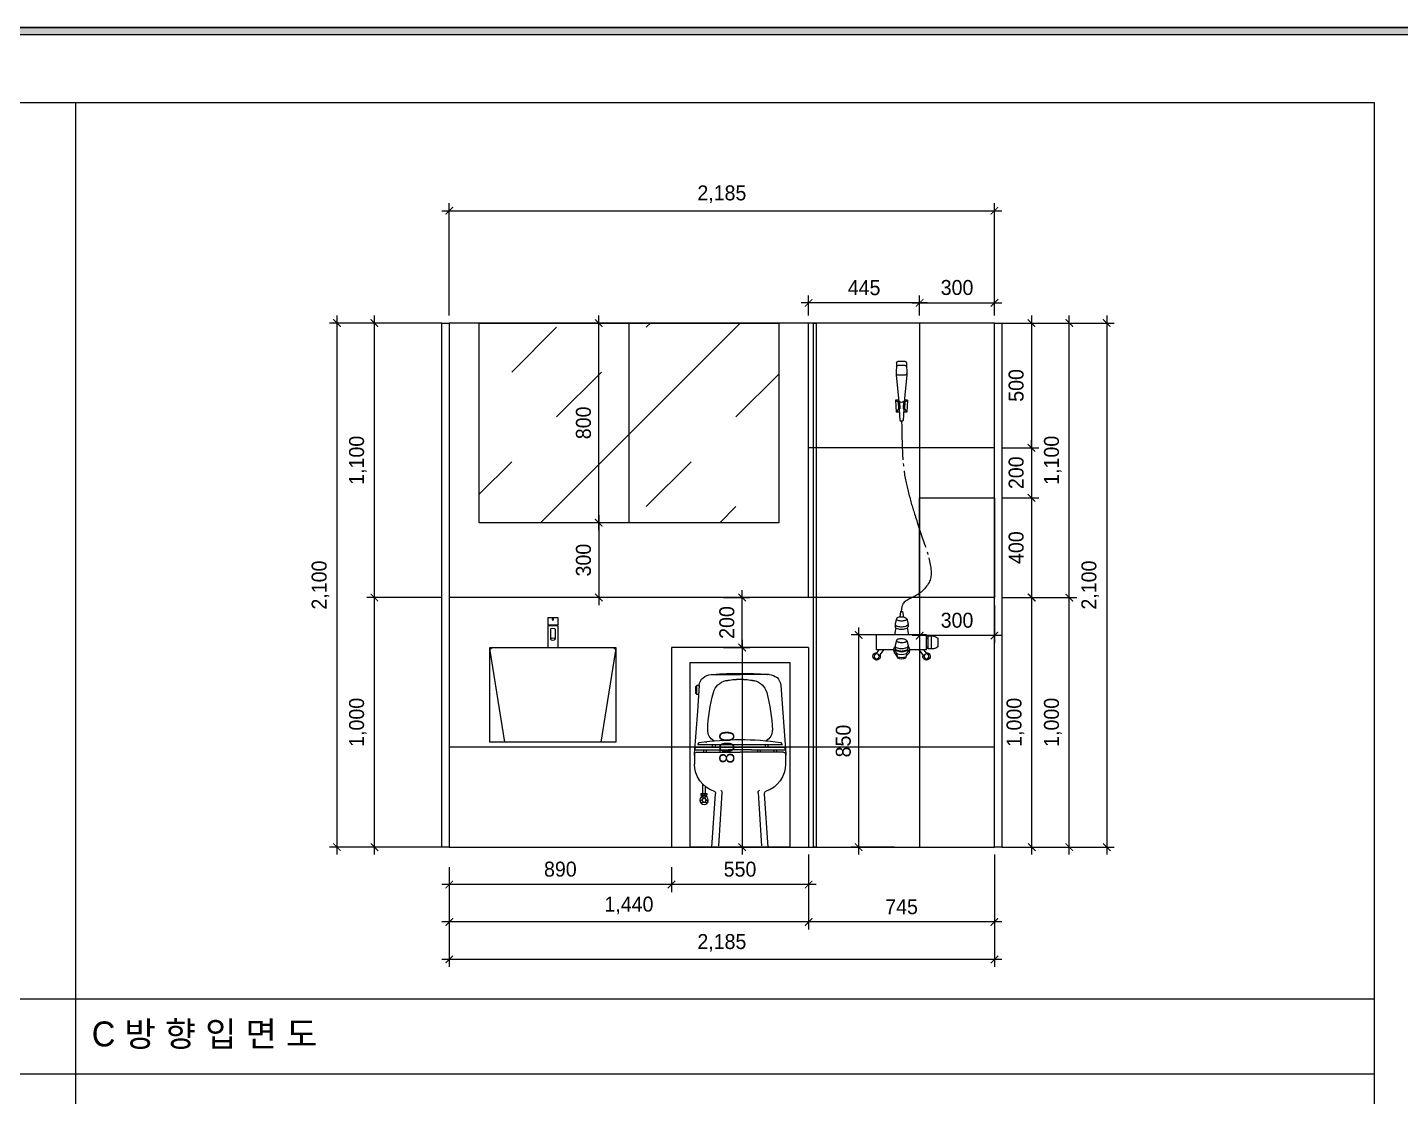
# Model space of a CAD drawing. Header units: millimetres. Extents: x 261942 to 379971, y 117646 to 213875.
# Drawn here: x 346731 to 352233, y 177683 to 181966 of the extents above; entities that cross this region are included whole.
import ezdxf
from ezdxf.enums import TextEntityAlignment as Align

# ---------------------------------------------------------------- set-up
doc = ezdxf.new("R2010")
doc.units = ezdxf.units.MM
doc.header["$LTSCALE"] = 100
doc.header["$PDMODE"] = 3
doc.layers.get('DEFPOINTS').update_dxf_attribs({"color": 248})
for name, color, linetype in [('0-ELC TEXT', 7, 'Continuous'), ('00몰딩', 81, 'Continuous'), ('02-WAL', 2, 'Continuous'), ('03-TEXT', 3, 'Continuous'), ('03-WAL NEW', 3, 'Continuous'), ('04-WIN', 4, 'Continuous'), ('04_FUR', 6, 'Continuous'), ('08-HAT', 8, 'Continuous'), ('F-SYM', 7, 'Continuous'), ('FIN', 2, 'Continuous'), ('FORM(YOURNAME)-11', 1, 'Continuous'), ('FU', 4, 'Continuous'), ('I-ACCESSOR', 6, 'Continuous'), ('IN', 6, 'Continuous'), ('LAXA', 4, 'Continuous')]:
    doc.layers.add(name, color=color, linetype=linetype)
doc.styles.add('HY 울릉도 L', font='')
doc.styles.add('YOURNAME', font='HY울릉도M.TTF')
doc.styles.add('코레일둥고', font='Korail_Round_Gothic_Medium.ttf')
doc.styles.get('HY 울릉도 L').set_extended_font_data('HY울릉도L')
doc.dimstyles.new('30', dxfattribs={"dimscale": 30, "dimtxt": 2, "dimasz": 1, "dimexe": 1, "dimexo": 1, "dimgap": 1, "dimtad": 1, "dimdec": 0, "dimrnd": 0.05, "dimdsep": 46, "dimlunit": 6, "dimtxsty": 'HY 울릉도 L', "dimblk": 'ARCHTICK', "dimcen": 2.5, "dimdle": 1, "dimclrd": 133, "dimclre": 133, "dimclrt": 30, "dimadec": 0, "dimazin": 0, "dimtfac": 1, "dimtdec": 0, "dimtix": 1, "dimtmove": 2, "dimatfit": 3, "dimldrblk": 'ARCHTICK', "dimfxl": 0, "dimlwd": -1, "dimlwe": -1, "dimarcsym": 0})

# ---------------------------------------------------------------- blocks, each defined once
blk = doc.blocks.new('FORM-PLAN')
at = {"layer": 'FORM(YOURNAME)-11'}
h = blk.add_hatch(color=256, dxfattribs=at)
h.dxf.hatch_style = 1
h.paths.add_polyline_path([(-71444, 55115), (10556, 55115), (10556, 54915), (-71444, 54915)])
h.paths.add_polyline_path([(-71444, -2085), (10556, -2085), (10556, -2285), (-71444, -2285)])
at = {"layer": 'DEFPOINTS', "color": 158}
for points in [[(-71444, -2285), (10556, -2285), (10556, 55115), (-71444, 55115)], [(-69444, 53115), (-64, 53115), (-64, 1215), (-69444, 1215)]]:
    blk.add_lwpolyline(points, close=True, dxfattribs=at)
at = {"layer": 'FORM(YOURNAME)-11'}
blk.add_lwpolyline([(-71444, 55115), (10556, 55115), (10556, 54915), (-71444, 54915)], close=True, dxfattribs=at)
at = {"layer": 'FORM(YOURNAME)-11', "color": 3, "style": 'YOURNAME'}
for tag, height, p in [('1', 450, (9905, 18188)), ('2', 450, (9905, 17544)), ('3', 450, (9905, 16257)), ('4', 450, (9905, 14326)), ('5', 515, (9905, 12009)), ('6', 515, (9905, 9757)), ('7', 515, (9905, 7504)), ('8', 515, (9905, 5252)), ('9', 515, (9905, 2999)), ('10', 515, (5655, 811)), ('11', 515, (9905, 747)), ('12', 515, (5655, -1441)), ('13', 515, (9905, -1441))]:
    blk.add_attdef(tag, text='', height=height, dxfattribs=at).set_placement(p, align=Align.MIDDLE_RIGHT)
blk = doc.blocks.new('*U589')
at = {"layer": 'F-SYM', "xscale": 0.15, "yscale": 0.15, "zscale": 0.15}
blk.add_blockref('FORM-PLAN', (352137.4, 173699.1), dxfattribs=at)
blk = doc.blocks.new('A$C26E4541E')
at = {"layer": 'LAXA', "color": 0}
for p, q in [((125.3, 1191.1), (123.3, 1142.1)), ((130.3, 1196.1), (159.7, 1196.1)), ((130.3, 1179.3), (159.7, 1179.3)), ((164.7, 1191.1), (166.7, 1142.1)), ((123.3, 1142.1), (134.7, 1033.6)), ((130.3, 1141.3), (159.7, 1141.3)), ((166.7, 1142.1), (155.3, 1033.6)), ((120.8, 1040.9), (133.9, 1040.9)), ((132, 1033.6), (120.8, 1040.9)), ((120.8, 1040.9), (123.2, 992.3)), ((133.3, 1006.3), (123.2, 992.3)), ((123.2, 992.3), (136.7, 992.3)), ((132, 1033.6), (136.7, 1033.6)), ((132, 1033.6), (133.3, 1006.3)), ((133.3, 1006.3), (138, 1006.3)), ((136, 1006.3), (138.5, 959.9)), ((136.7, 1033.6), (138, 1006.3)), ((154, 1006.3), (151.5, 959.9)), ((153.3, 1033.6), (152, 1006.3)), ((152, 1006.3), (156.7, 1006.3)), ((153.3, 1033.6), (158, 1033.6)), ((153.3, 992.3), (166.8, 992.3)), ((156.1, 1040.9), (169.2, 1040.9)), ((158, 1033.6), (156.7, 1006.3)), ((156.7, 1006.3), (166.8, 992.3)), ((169.2, 1040.9), (158, 1033.6)), ((169.2, 1040.9), (166.8, 992.3)), ((145, 863), (145, 862.8)), ((140.7, 194.4), (137.7, 171.2)), ((149.3, 194.4), (140.7, 194.4)), ((149.3, 194.4), (152.3, 171.4)), ((122, 129), (117, 100)), ((119, 144.5), (118.8, 133.5)), ((124.4, 164.8), (119, 144.5)), ((165.6, 164.8), (171, 144.5)), ((168, 129), (173, 100)), ((171, 144.5), (171.2, 133.5)), ((0, 87.3), (0, 52.5)), ((15.8, 95.3), (37, 95.3)), ((26.2, 95.3), (26.2, 44.5)), ((40, 92.3), (40, 47.5)), ((45, 87.8), (40, 87.8)), ((45, 100), (245, 100)), ((45, 40.6), (45, 100)), ((119, 57.4), (118.8, 46.5)), ((124.4, 77.8), (119, 57.4)), ((165.6, 77.8), (171, 57.4)), ((171, 57.4), (171.2, 46.5)), ((245, 40.6), (245, 100)), ((15.8, 44.5), (37, 44.5)), ((45, 52.1), (40, 52.1)), ((42.9, 24.1), (55.3, 40.6)), ((45, 40.6), (113.3, 40.6)), ((54.9, 15.1), (74.1, 40.6)), ((113.3, 40.6), (114.9, 28.5)), ((121.3, 42.4), (121.3, 39.8)), ((125.7, 23.8), (127.8, 11.7)), ((127.8, 11.7), (129.8, 6.6)), ((162.2, 11.7), (160.2, 6.6)), ((164.3, 23.8), (162.2, 11.7)), ((168.7, 42.4), (168.7, 39.8)), ((176.7, 40.6), (175.1, 28.5)), ((176.7, 40.6), (245, 40.6)), ((235.1, 15.1), (215.9, 40.6)), ((247.1, 24.1), (234.7, 40.6))]:
    blk.add_line(p, q, dxfattribs=at)
for points in [[(151.5, 960.1, -0.205687), (151.2, 959.2, -0.096484), (149.6, 958.2, -0.053344), (147.7, 957.7, -0.040384), (145, 957.5, -0.040384), (142.3, 957.7, -0.053344), (140.4, 958.2, -0.096484), (138.8, 959.2, -0.205687), (138.5, 960.1, -0.205687)], [(171.2, 133.5, -0.222287), (169.6, 130.2, -0.090947), (162, 125.9, -0.047723), (152.8, 123.7, -0.058314), (145, 122.8, -0.058314), (137.2, 123.7, -0.047723), (128, 125.9, -0.090947), (120.4, 130.2, -0.222287), (118.8, 133.5, -0.006634), (118.9, 133.6, -0.108335)], [(171, 142.4, -0.162027), (169.6, 140, -0.090947), (162, 135.8, -0.047723), (152.8, 133.5, -0.058314), (145, 132.6, -0.058314), (137.2, 133.5, -0.047723), (128, 135.8, -0.090947), (120.4, 140, -0.162027), (119, 142.4, -0.077275)], [(171.1, 133.6, -0.006634), (171.2, 133.5, -0.222287)], [(171, 55.3, -0.162027), (169.6, 53, -0.090947), (162, 48.7, -0.047723), (152.8, 46.4, -0.058314), (145, 45.5, -0.058314), (137.2, 46.4, -0.047723), (128, 48.7, -0.090947), (120.4, 53, -0.162027), (119, 55.3, -0.077275)], [(171.2, 46.5, -0.222287), (169.6, 43.1, -0.090947), (162, 38.9, -0.047723), (152.8, 36.6, -0.058314), (145, 35.7, -0.058314), (137.2, 36.6, -0.047723), (128, 38.9, -0.090947), (120.4, 43.1, -0.222287), (118.8, 46.5, -0.006634), (118.9, 46.6, -0.108335)], [(168.7, 39.8, -0.079141), (162, 36.2, -0.047723), (152.8, 34, -0.058314), (145, 33.1, -0.058314), (137.2, 34, -0.047723), (128, 36.2, -0.079141), (121.3, 39.8, -0.222287)], [(171.1, 46.6, -0.006634), (171.2, 46.5, -0.222287)]]:
    blk.add_lwpolyline(points, format="xyb", dxfattribs=at)
for points in [[(145, 957.5), (144.4, 934.7), (144, 915.7), (143.6, 899.9), (143.4, 886.7), (143.1, 875.5), (142.9, 865.6), (142.6, 856.4), (142.2, 847.4), (141.8, 837.9), (141.2, 828.1), (140.6, 818.1), (139.9, 808), (139.5, 802.3)], [(138.2, 786.5), (137.5, 778.8), (137.2, 775.8)], [(135.2, 757.5), (134.7, 754.1), (133.7, 746.9), (132.7, 740.2), (131.6, 733.9), (130.5, 727.8), (129.3, 721.9), (128.1, 716.1), (126.8, 710.3), (125.5, 704.6), (124.2, 698.9), (122.7, 693.1), (121.3, 687.4), (119.9, 681.5), (118.4, 675.7), (116.9, 669.8), (115.4, 663.8), (113.9, 657.7), (112.4, 651.7), (110.9, 645.6), (109.4, 639.7), (107.8, 633.8), (106.3, 628.1), (104.7, 622.5), (103.1, 617.2), (101.5, 611.9), (99.8, 606.8), (98.1, 601.5), (96.4, 596.2), (94.6, 590.7), (92.7, 585), (90.7, 578.9), (88.7, 572.4), (86.6, 565.5), (84.4, 558.3), (82.2, 550.8), (79.8, 543.2), (77.3, 535.3), (74.8, 527.3), (72.1, 519.3), (69.3, 511.2), (66.5, 503.1), (63.6, 495.1), (60.7, 487.1), (57.9, 479.3), (55.1, 471.6), (52.4, 464), (49.8, 456.7), (48.3, 452.2)], [(35.6, 409.6), (34, 403), (32.6, 396.4), (31.3, 389.7), (30.1, 383), (29.1, 376.4), (28.2, 369.9), (27.5, 363.6), (27, 357.4), (26.6, 351.5), (26.5, 345.9), (26.7, 340.5), (27.1, 335.3), (27.9, 330.2), (29, 325.2), (30.5, 320.3), (32.4, 315.4), (34.8, 310.4), (37.7, 305.3), (41, 300.2), (44.7, 295.1), (48.7, 290.1), (52.9, 285.2), (57.3, 280.6), (61.9, 276.2), (66.5, 272.1), (71.1, 268.4), (75.7, 265.1), (80.3, 262.1), (84.9, 259.3), (89.4, 256.7), (93.9, 254.3), (98.4, 252), (102.8, 249.8), (107.2, 247.6), (111.5, 245.4), (115.6, 243.2), (119.7, 241), (123.6, 238.6), (127.2, 236.2), (130.7, 233.6), (133.9, 230.9), (136.8, 228), (139.4, 224.4), (141.7, 219.7), (143.7, 213.5), (145.4, 205.2), (146.8, 194.5), (146.8, 194.4)], [(42.2, 433.6), (40.9, 429.2), (39.1, 422.9)]]:
    blk.add_lwpolyline(points, dxfattribs=at)
for points in [[(165.6, 164.8, -0.217525), (164.6, 162.5, -0.092618), (159.7, 159.4, -0.049296), (153.6, 157.7, -0.036917), (145.1, 156.9, -0.036917), (136.6, 157.4, -0.049296), (130.4, 158.8, -0.092618), (125.4, 161.6, -0.217525), (124.3, 163.9, -0.217525), (125.3, 166.2, -0.092618), (130.2, 169.3, -0.049296), (136.3, 171, -0.036917), (144.8, 171.8, -0.036917), (153.2, 171.3, -0.049296), (159.4, 169.9, -0.092618), (164.5, 167.1, -0.217525)], [(165.6, 77.8, -0.217525), (164.6, 75.4, -0.092618), (159.7, 72.4, -0.049296), (153.6, 70.7, -0.036917), (145.1, 69.9, -0.036917), (136.6, 70.3, -0.049296), (130.4, 71.7, -0.092618), (125.4, 74.5, -0.217525), (124.3, 76.8, -0.217525), (125.3, 79.2, -0.092618), (130.2, 82.2, -0.049296), (136.3, 83.9, -0.036917), (144.8, 84.7, -0.036917), (153.2, 84.3, -0.049296), (159.4, 82.9, -0.092618), (164.5, 80.1, -0.217525)]]:
    blk.add_lwpolyline(points, format="xyb", close=True, dxfattribs=at)
for centre in [(45, 14.4), (245, 14.4)]:
    blk.add_circle(centre, 9.94, dxfattribs=at)
for centre, radius, start, end in [((130.3, 1191.1), 5, 90, 180), ((130.3, 1174.3), 5, 90, 180), ((159.7, 1191.1), 5, 0, 90), ((159.7, 1174.3), 5, 0, 90), ((130.3, 1146.3), 5, 180, 270), ((159.7, 1146.3), 5, 270, 0), ((145, 1046.4), 14.4, 222.2395, 317.7346), ((21, 65.4), 30.3, 99.8146, 133.8077), ((37, 92.3), 3, 0, 90), ((21, 74.4), 30.3, 226.1923, 260.1854), ((45, 14.4), 14.9, 83.1327, 22.8845), ((37, 47.5), 3, 270, 0), ((131.9, 39.8), 18.6, 132.8033, 177.6052), ((82.4, 4.9), 47.3, 23.6579, 49.0516), ((84.7, -7.9), 47.3, 24.4731, 50.2703), ((145, 79.9), 59.3, 250.9551, 289.0449), ((145, 55.9), 47.5, 248.6954, 291.3046), ((145, 40.8), 37.4, 245.9766, 294.0234), ((205.3, -7.9), 47.3, 129.7297, 155.5269), ((207.6, 4.9), 47.3, 130.9484, 156.3421), ((158.1, 39.8), 18.6, 2.3948, 47.1967), ((245, 14.4), 14.9, 157.1155, 96.8673)]:
    blk.add_arc(centre, radius, start, end, dxfattribs=at)
blk = doc.blocks.new('_ArchTick')
at = {"color": 0, "linetype": 'ByBlock', "const_width": 0.15}
blk.add_lwpolyline([(-0.5, -0.5), (0.5, 0.5)], dxfattribs=at)
blk = doc.blocks.new('*D188')
at = {"layer": '02-WAL', "color": 133}
for p, q in [((350061.7, 179562.1), (350061.7, 178652.1)), ((350204.8, 179532.1), (350031.7, 179532.1)), ((350204.8, 178682.1), (350031.7, 178682.1))]:
    blk.add_line(p, q, dxfattribs=at)
at = {"layer": 'DEFPOINTS', "color": 0}
for p in [(350234.8, 179532.1), (350061.7, 178682.1), (350234.8, 178682.1)]:
    blk.add_point(p, dxfattribs=at)
at = {"layer": '02-WAL', "color": 133, "xscale": 30, "yscale": 30, "zscale": 30}
for p, rotation in [((350061.7, 179532.1), 90), ((350061.7, 178682.1), 270)]:
    blk.add_blockref('_ArchTick', p, dxfattribs=dict(at, rotation=rotation))
at = {"layer": '02-WAL', "color": 30, "insert": (350000.4, 179107.1), "char_height": 60, "attachment_point": 5, "rotation": 90, "style": 'HY 울릉도 L'}
blk.add_mtext('850', dxfattribs=at)
blk = doc.blocks.new('*D189')
at = {"layer": '02-WAL', "color": 133}
for p, q in [((349861.3, 178652.1), (349861.3, 178352.1)), ((350606, 178652.1), (350606, 178352.1)), ((350636, 178382.1), (349831.3, 178382.1))]:
    blk.add_line(p, q, dxfattribs=at)
at = {"layer": 'DEFPOINTS', "color": 0}
for p in [(349861.3, 178682.1), (350606, 178682.1), (349861.3, 178382.1)]:
    blk.add_point(p, dxfattribs=at)
at = {"layer": '02-WAL', "color": 133, "xscale": 30, "yscale": 30, "zscale": 30, "rotation": 180}
blk.add_blockref('_ArchTick', (349861.3, 178382.1), dxfattribs=at)
at = {"layer": '02-WAL', "color": 133, "xscale": 30, "yscale": 30, "zscale": 30}
blk.add_blockref('_ArchTick', (350606, 178382.1), dxfattribs=at)
at = {"layer": '02-WAL', "color": 30, "insert": (350233.7, 178442.8), "char_height": 60, "attachment_point": 5, "style": 'HY 울릉도 L'}
blk.add_mtext('745', dxfattribs=at)
blk = doc.blocks.new('*D190')
at = {"layer": '02-WAL', "color": 133}
for p, q in [((349861.3, 178652.1), (349861.3, 178352.1)), ((348421, 178602.1), (348421, 178352.1)), ((349891.3, 178382.1), (348391, 178382.1))]:
    blk.add_line(p, q, dxfattribs=at)
at = {"layer": 'DEFPOINTS', "color": 0}
for p in [(349861.3, 178682.1), (348421, 178632.1), (348421, 178382.1)]:
    blk.add_point(p, dxfattribs=at)
at = {"layer": '02-WAL', "color": 133, "xscale": 30, "yscale": 30, "zscale": 30, "rotation": 180}
blk.add_blockref('_ArchTick', (348421, 178382.1), dxfattribs=at)
at = {"layer": '02-WAL', "color": 133, "xscale": 30, "yscale": 30, "zscale": 30}
blk.add_blockref('_ArchTick', (349861.3, 178382.1), dxfattribs=at)
at = {"layer": '02-WAL', "color": 30, "insert": (349141.2, 178448.1), "char_height": 60, "attachment_point": 5, "style": 'HY 울릉도 L'}
blk.add_mtext('1,440', dxfattribs=at)
blk = doc.blocks.new('*D191')
at = {"layer": '02-WAL', "color": 133}
for p, q in [((350606, 178652.1), (350606, 178202.1)), ((348421, 178602.1), (348421, 178202.1)), ((350636, 178232.1), (348391, 178232.1))]:
    blk.add_line(p, q, dxfattribs=at)
at = {"layer": 'DEFPOINTS', "color": 0}
for p in [(350606, 178682.1), (348421, 178632.1), (348421, 178232.1)]:
    blk.add_point(p, dxfattribs=at)
at = {"layer": '02-WAL', "color": 133, "xscale": 30, "yscale": 30, "zscale": 30, "rotation": 180}
blk.add_blockref('_ArchTick', (348421, 178232.1), dxfattribs=at)
at = {"layer": '02-WAL', "color": 133, "xscale": 30, "yscale": 30, "zscale": 30}
blk.add_blockref('_ArchTick', (350606, 178232.1), dxfattribs=at)
at = {"layer": '02-WAL', "color": 30, "insert": (349513.5, 178298.1), "char_height": 60, "attachment_point": 5, "style": 'HY 울릉도 L'}
blk.add_mtext('2,185', dxfattribs=at)
blk = doc.blocks.new('*D192')
at = {"layer": '02-WAL', "color": 133}
for p, q in [((350636, 179682.1), (350936, 179682.1)), ((350906, 178652.1), (350906, 179712.1)), ((350636, 178682.1), (350936, 178682.1))]:
    blk.add_line(p, q, dxfattribs=at)
at = {"layer": 'DEFPOINTS', "color": 0}
for p in [(350606, 179682.1), (350906, 179682.1), (350606, 178682.1)]:
    blk.add_point(p, dxfattribs=at)
at = {"layer": '02-WAL', "color": 133, "xscale": 30, "yscale": 30, "zscale": 30}
for p, rotation in [((350906, 179682.1), 90), ((350906, 178682.1), 270)]:
    blk.add_blockref('_ArchTick', p, dxfattribs=dict(at, rotation=rotation))
at = {"layer": '02-WAL', "color": 30, "insert": (350840, 179182.1), "char_height": 60, "attachment_point": 5, "rotation": 90, "style": 'HY 울릉도 L'}
blk.add_mtext('1,000', dxfattribs=at)
blk = doc.blocks.new('*D193')
at = {"layer": '02-WAL', "color": 133}
for p, q in [((350636, 180782.1), (350936, 180782.1)), ((350906, 179652.1), (350906, 180812.1)), ((350636, 179682.1), (350936, 179682.1))]:
    blk.add_line(p, q, dxfattribs=at)
at = {"layer": 'DEFPOINTS', "color": 0}
for p in [(350606, 180782.1), (350906, 180782.1), (350606, 179682.1)]:
    blk.add_point(p, dxfattribs=at)
at = {"layer": '02-WAL', "color": 133, "xscale": 30, "yscale": 30, "zscale": 30}
for p, rotation in [((350906, 180782.1), 90), ((350906, 179682.1), 270)]:
    blk.add_blockref('_ArchTick', p, dxfattribs=dict(at, rotation=rotation))
at = {"layer": '02-WAL', "color": 30, "insert": (350840, 180232.1), "char_height": 60, "attachment_point": 5, "rotation": 90, "style": 'HY 울릉도 L'}
blk.add_mtext('1,100', dxfattribs=at)
blk = doc.blocks.new('*D194')
at = {"layer": '02-WAL', "color": 133}
for p, q in [((350636, 180782.1), (351086, 180782.1)), ((351056, 180812.1), (351056, 178652.1)), ((350636, 178682.1), (351086, 178682.1))]:
    blk.add_line(p, q, dxfattribs=at)
at = {"layer": 'DEFPOINTS', "color": 0}
for p in [(350606, 180782.1), (350606, 178682.1), (351056, 178682.1)]:
    blk.add_point(p, dxfattribs=at)
at = {"layer": '02-WAL', "color": 133, "xscale": 30, "yscale": 30, "zscale": 30}
for p, rotation in [((351056, 180782.1), 90), ((351056, 178682.1), 270)]:
    blk.add_blockref('_ArchTick', p, dxfattribs=dict(at, rotation=rotation))
at = {"layer": '02-WAL', "color": 30, "insert": (350990, 179732.1), "char_height": 60, "attachment_point": 5, "rotation": 90, "style": 'HY 울릉도 L'}
blk.add_mtext('2,100', dxfattribs=at)
blk = doc.blocks.new('*D195')
at = {"layer": '02-WAL', "color": 133}
for p, q in [((350636, 179682.1), (350786, 179682.1)), ((350756, 178652.1), (350756, 179712.1)), ((350636, 178682.1), (350786, 178682.1))]:
    blk.add_line(p, q, dxfattribs=at)
at = {"layer": 'DEFPOINTS', "color": 0}
for p in [(350606, 179682.1), (350756, 179682.1), (350606, 178682.1)]:
    blk.add_point(p, dxfattribs=at)
at = {"layer": '02-WAL', "color": 133, "xscale": 30, "yscale": 30, "zscale": 30}
for p, rotation in [((350756, 179682.1), 90), ((350756, 178682.1), 270)]:
    blk.add_blockref('_ArchTick', p, dxfattribs=dict(at, rotation=rotation))
at = {"layer": '02-WAL', "color": 30, "insert": (350690, 179182.1), "char_height": 60, "attachment_point": 5, "rotation": 90, "style": 'HY 울릉도 L'}
blk.add_mtext('1,000', dxfattribs=at)
blk = doc.blocks.new('*D196')
at = {"layer": '02-WAL', "color": 133}
for p, q in [((348391, 179682.1), (348091, 179682.1)), ((348121, 178652.1), (348121, 179712.1)), ((348391, 178682.1), (348091, 178682.1))]:
    blk.add_line(p, q, dxfattribs=at)
at = {"layer": 'DEFPOINTS', "color": 0}
for p in [(348121, 179682.1), (348421, 179682.1), (348421, 178682.1)]:
    blk.add_point(p, dxfattribs=at)
at = {"layer": '02-WAL', "color": 133, "xscale": 30, "yscale": 30, "zscale": 30}
for p, rotation in [((348121, 179682.1), 90), ((348121, 178682.1), 270)]:
    blk.add_blockref('_ArchTick', p, dxfattribs=dict(at, rotation=rotation))
at = {"layer": '02-WAL', "color": 30, "insert": (348055, 179182.1), "char_height": 60, "attachment_point": 5, "rotation": 90, "style": 'HY 울릉도 L'}
blk.add_mtext('1,000', dxfattribs=at)
blk = doc.blocks.new('*D197')
at = {"layer": '02-WAL', "color": 133}
for p, q in [((348391, 180782.1), (348091, 180782.1)), ((348121, 179652.1), (348121, 180812.1)), ((348391, 179682.1), (348091, 179682.1))]:
    blk.add_line(p, q, dxfattribs=at)
at = {"layer": 'DEFPOINTS', "color": 0}
for p in [(348121, 180782.1), (348421, 180782.1), (348421, 179682.1)]:
    blk.add_point(p, dxfattribs=at)
at = {"layer": '02-WAL', "color": 133, "xscale": 30, "yscale": 30, "zscale": 30}
for p, rotation in [((348121, 180782.1), 90), ((348121, 179682.1), 270)]:
    blk.add_blockref('_ArchTick', p, dxfattribs=dict(at, rotation=rotation))
at = {"layer": '02-WAL', "color": 30, "insert": (348055, 180232.1), "char_height": 60, "attachment_point": 5, "rotation": 90, "style": 'HY 울릉도 L'}
blk.add_mtext('1,100', dxfattribs=at)
blk = doc.blocks.new('*D198')
at = {"layer": '02-WAL', "color": 133}
for p, q in [((348391, 180782.1), (347941, 180782.1)), ((347971, 180812.1), (347971, 178652.1)), ((348391, 178682.1), (347941, 178682.1))]:
    blk.add_line(p, q, dxfattribs=at)
at = {"layer": 'DEFPOINTS', "color": 0}
for p in [(348421, 180782.1), (347971, 178682.1), (348421, 178682.1)]:
    blk.add_point(p, dxfattribs=at)
at = {"layer": '02-WAL', "color": 133, "xscale": 30, "yscale": 30, "zscale": 30}
for p, rotation in [((347971, 180782.1), 90), ((347971, 178682.1), 270)]:
    blk.add_blockref('_ArchTick', p, dxfattribs=dict(at, rotation=rotation))
at = {"layer": '02-WAL', "color": 30, "insert": (347905, 179732.1), "char_height": 60, "attachment_point": 5, "rotation": 90, "style": 'HY 울릉도 L'}
blk.add_mtext('2,100', dxfattribs=at)
blk = doc.blocks.new('*D199')
at = {"layer": '02-WAL', "color": 133}
for p, q in [((348391, 181232.1), (350636, 181232.1)), ((348421, 180812.1), (348421, 181262.1)), ((350606, 180812.1), (350606, 181262.1))]:
    blk.add_line(p, q, dxfattribs=at)
at = {"layer": 'DEFPOINTS', "color": 0}
for p in [(350606, 181232.1), (348421, 180782.1), (350606, 180782.1)]:
    blk.add_point(p, dxfattribs=at)
at = {"layer": '02-WAL', "color": 133, "xscale": 30, "yscale": 30, "zscale": 30, "rotation": 180}
blk.add_blockref('_ArchTick', (348421, 181232.1), dxfattribs=at)
at = {"layer": '02-WAL', "color": 133, "xscale": 30, "yscale": 30, "zscale": 30}
blk.add_blockref('_ArchTick', (350606, 181232.1), dxfattribs=at)
at = {"layer": '02-WAL', "color": 30, "insert": (349513.5, 181298.1), "char_height": 60, "attachment_point": 5, "style": 'HY 울릉도 L'}
blk.add_mtext('2,185', dxfattribs=at)
blk = doc.blocks.new('A$C6E2F617B')
at = {"layer": '00몰딩', "color": 9}
blk.add_line((320.3, 418.4), (319.8, 418.9), dxfattribs=at)
at = {"layer": 'FIN', "color": 6}
for p, q in [((67.2, 691.5), (183.5, 691.5)), ((299.7, 691.5), (183.5, 691.5)), ((20.3, 647.9), (0, 374.4)), ((351.4, 648.1), (346.6, 648.1)), ((346.6, 648), (354.2, 545.1)), ((351.1, 611), (349.5, 609)), ((351.1, 611), (356.2, 611)), ((351.4, 648.1), (356.4, 648.1)), ((357.7, 612.5), (356.2, 611)), ((356.4, 648.1), (358, 646.5)), ((358, 646.5), (357.7, 612.5)), ((357.7, 615), (360.6, 615)), ((357.9, 643.9), (360.8, 643.9)), ((360.6, 615), (362.2, 616.5)), ((360.8, 643.9), (362.4, 642.3)), ((362.4, 642.3), (362.2, 616.5)), ((354.2, 545.1), (366.9, 374.4)), ((137, 390), (2, 390)), ((137, 400.2), (6.8, 400.2)), ((353, 411.2), (13.9, 411.2)), ((36.9, 390), (36.9, 380.2)), ((48.1, 390), (48.1, 380.2)), ((72, 411.2), (72, 400.2)), ((83.2, 411.2), (83.2, 400.2)), ((102.4, 390), (102.4, 380.2)), ((113.6, 390), (113.6, 380.2)), ((229.1, 400.2), (137, 400.2)), ((137, 390), (229.1, 390)), ((360.1, 400.2), (229.1, 400.2)), ((364.9, 390), (229.1, 390)), ((253.3, 390), (253.3, 380.2)), ((264.5, 390), (264.5, 380.2)), ((283.7, 411.2), (283.7, 400.2)), ((294.9, 411.2), (294.9, 400.2)), ((318.8, 390), (318.8, 380.2)), ((330, 390), (330, 380.2)), ((0, 374.4), (1.1, 357.2)), ((1.1, 372.5), (1.1, 333)), ((8.7, 380.2), (183.5, 380.2)), ((8.7, 380.2), (183.5, 380.2)), ((358.2, 380.2), (183.5, 380.2)), ((358.2, 380.2), (183.5, 380.2)), ((366.9, 374.4), (365.9, 357.2)), ((365.9, 372.5), (365.9, 333)), ((323, 243.4), (323, 215)), ((333.3, 252.8), (333.3, 215)), ((71.1, 0), (85.6, 214.1)), ((111.1, 217.3), (97.5, 5.8)), ((255.8, 217.3), (269.4, 5.8)), ((295.8, 0), (281.3, 214.1)), ((316.6, 215), (316.6, 207.8)), ((340, 215), (316.6, 215)), ((340, 207.8), (316.6, 207.8)), ((323, 207.8), (323, 204.5)), ((324, 207.8), (324, 215)), ((332.3, 207.8), (332.3, 215)), ((333.3, 207.8), (333.3, 204.1)), ((340, 215), (340, 207.8)), ((295.8, 0), (71.1, 0))]:
    blk.add_line(p, q, dxfattribs=at)
for radius in [16.9, 7.5]:
    blk.add_circle((327.5, 188.2), radius, dxfattribs=at)
for centre, radius, start, end in [((67.2, 644.6), 47, 90, 175.8771), ((74.9, 688.2), 3.76, 94.4856, 119.9222), ((185, -715), 1411.2, 90.0609, 94.4856), ((140.2, 602.4), 65.9, 101.5389, 164.8158), ((183.5, 390.4), 282.2, 90.0054, 101.5389), ((183.5, 390.5), 282.2, 90, 101.5413), ((182, -715), 1411.2, 89.9408, 90.0592), ((185, -715), 1411.2, 89.9408, 90.0592), ((182, -715), 1411.2, 85.5144, 89.9391), ((183.4, 390.4), 282.2, 78.4611, 89.9946), ((183.5, 390.4), 282.3, 78.4627, 90), ((226.7, 602.4), 65.9, 15.1842, 78.4611), ((292, 688.2), 3.76, 60.0778, 85.5144), ((299.7, 643.8), 47.4, 5.0549, 90), ((712.2, 447.2), 658.6, 164.8158, 178.0859), ((-345.3, 447.2), 658.6, 1.9141, 15.1842), ((101, 467.6), 47, 178.0859, 242.0862), ((265.9, 467.6), 47, 298.9728, 1.9141), ((89.6, 354.8), 94.4, 151.2667, 158.0974), ((89.6, 354.8), 94.4, 137.1317, 143.3151), ((182.5, -686.6), 1117.5, 81.542, 98.3393), ((277.3, 354.8), 94.4, 36.6849, 42.5888), ((277.3, 354.8), 94.4, 21.9025, 28.7333), ((8.7, 372.6), 7.65, 90, 180.4279), ((116.3, 333), 115.2, 179.9996, 251.2064), ((250.7, 333), 115.2, 288.7936, 0.0004), ((358.2, 372.6), 7.62, 359.1442, 90), ((76.1, 214.9), 9.6, 355.6201, 71.2064), ((101.7, 219), 9.6, 349.7755, 62.8711), ((265.2, 219), 9.6, 117.1289, 190.2245), ((290.9, 214.9), 9.6, 108.7936, 184.38), ((316.7, 182), 4.55, 117.4414, 302.5649), ((307.6, 199.7), 15.4, 297.4414, 2.5649), ((327.5, 165.2), 15.4, 57.4414, 122.5649), ((327.5, 200.6), 4.55, 357.4414, 182.5649), ((347.3, 199.7), 15.4, 177.4414, 242.5649), ((338.2, 182), 4.55, 237.4414, 62.5649)]:
    blk.add_arc(centre, radius, start, end, dxfattribs=at)
blk = doc.blocks.new('A$C5EAB4B8C')
at = {"layer": 'I-ACCESSOR'}
for p, q in [((323.9, 987), (283.9, 987)), ((283.9, 987), (283.9, 957.5)), ((323.9, 957.5), (283.9, 957.5)), ((323.9, 954.5), (283.9, 954.5)), ((283.9, 954.5), (283.9, 867)), ((285.9, 957.5), (285.9, 954.5)), ((294.9, 940.1), (294.9, 900.5)), ((312.9, 940.1), (312.9, 900.5)), ((321.9, 957.5), (321.9, 954.5)), ((323.9, 987), (323.9, 957.5)), ((323.9, 954.5), (323.9, 867))]:
    blk.add_line(p, q, dxfattribs=at)
blk.add_lwpolyline([(111.4, 487), (496.4, 487), (554.6, 855.4, 0.460861), (544.7, 867), (63.1, 867, 0.460861), (53.2, 855.4)], format="xyb", close=True, dxfattribs=at)
blk.add_circle((303.9, 979.5), 3, dxfattribs=at)
blk.add_ellipse((303.9, 940.1), major_axis=(-9, 0), ratio=0.483615, start_param=3.141593, end_param=6.283185, dxfattribs=at)
blk.add_ellipse((303.9, 900.5), major_axis=(-9, 0), ratio=0.483615, dxfattribs=at)
blk = doc.blocks.new('*D200')
at = {"layer": '02-WAL', "color": 133}
for p, q in [((349020.3, 180012.1), (349020.3, 179652.1)), ((349006, 179982.1), (348990.3, 179982.1)), ((349111.2, 179682.1), (348990.3, 179682.1))]:
    blk.add_line(p, q, dxfattribs=at)
at = {"layer": 'DEFPOINTS', "color": 0}
for p in [(349036, 179982.1), (349020.3, 179682.1), (349141.2, 179682.1)]:
    blk.add_point(p, dxfattribs=at)
at = {"layer": '02-WAL', "color": 133, "xscale": 30, "yscale": 30, "zscale": 30}
for p, rotation in [((349020.3, 179982.1), 90), ((349020.3, 179682.1), 270)]:
    blk.add_blockref('_ArchTick', p, dxfattribs=dict(at, rotation=rotation))
at = {"layer": '02-WAL', "color": 30, "insert": (348959, 179832.1), "char_height": 60, "attachment_point": 5, "rotation": 90, "style": 'HY 울릉도 L'}
blk.add_mtext('300', dxfattribs=at)
blk = doc.blocks.new('*D201')
at = {"layer": '02-WAL', "color": 133}
for p, q in [((349111.2, 180782.1), (348990.3, 180782.1)), ((349020.3, 179952.1), (349020.3, 180812.1)), ((349111.2, 179982.1), (348990.3, 179982.1))]:
    blk.add_line(p, q, dxfattribs=at)
at = {"layer": 'DEFPOINTS', "color": 0}
for p in [(349020.3, 180782.1), (349141.2, 180782.1), (349141.2, 179982.1)]:
    blk.add_point(p, dxfattribs=at)
at = {"layer": '02-WAL', "color": 133, "xscale": 30, "yscale": 30, "zscale": 30}
for p, rotation in [((349020.3, 180782.1), 90), ((349020.3, 179982.1), 270)]:
    blk.add_blockref('_ArchTick', p, dxfattribs=dict(at, rotation=rotation))
at = {"layer": '02-WAL', "color": 30, "insert": (348959, 180382.1), "char_height": 60, "attachment_point": 5, "rotation": 90, "style": 'HY 울릉도 L'}
blk.add_mtext('800', dxfattribs=at)
blk = doc.blocks.new('*D202')
at = {"layer": '02-WAL', "color": 133}
for p, q in [((349520, 179682.1), (349625, 179682.1)), ((349595, 179682.1), (349595, 179712.1)), ((349595, 179482.1), (349595, 179682.1)), ((349520, 179482.1), (349625, 179482.1)), ((349595, 179482.1), (349595, 179452.1))]:
    blk.add_line(p, q, dxfattribs=at)
at = {"layer": 'DEFPOINTS', "color": 0}
for p in [(349490, 179682.1), (349595, 179682.1), (349490, 179482.1)]:
    blk.add_point(p, dxfattribs=at)
at = {"layer": '02-WAL', "color": 133, "xscale": 30, "yscale": 30, "zscale": 30}
for p, rotation in [((349595, 179682.1), 270), ((349595, 179482.1), 90)]:
    blk.add_blockref('_ArchTick', p, dxfattribs=dict(at, rotation=rotation))
at = {"layer": '02-WAL', "color": 30, "insert": (349533.7, 179582.1), "char_height": 60, "attachment_point": 5, "rotation": 90, "style": 'HY 울릉도 L'}
blk.add_mtext('200', dxfattribs=at)
blk = doc.blocks.new('*D203')
at = {"layer": '02-WAL', "color": 133}
for p, q in [((349595, 179512.1), (349595, 178652.1)), ((349520, 179482.1), (349625, 179482.1)), ((349520, 178682.1), (349625, 178682.1))]:
    blk.add_line(p, q, dxfattribs=at)
at = {"layer": 'DEFPOINTS', "color": 0}
for p in [(349490, 179482.1), (349490, 178682.1), (349595, 178682.1)]:
    blk.add_point(p, dxfattribs=at)
at = {"layer": '02-WAL', "color": 133, "xscale": 30, "yscale": 30, "zscale": 30}
for p, rotation in [((349595, 179482.1), 90), ((349595, 178682.1), 270)]:
    blk.add_blockref('_ArchTick', p, dxfattribs=dict(at, rotation=rotation))
at = {"layer": '02-WAL', "color": 30, "insert": (349533.7, 179082.1), "char_height": 60, "attachment_point": 5, "rotation": 90, "style": 'HY 울릉도 L'}
blk.add_mtext('800', dxfattribs=at)
blk = doc.blocks.new('*D204')
at = {"layer": '02-WAL', "color": 133}
for p, q in [((349861.3, 178652.1), (349861.3, 178502.1)), ((349311.3, 178602.1), (349311.3, 178502.1)), ((349891.3, 178532.1), (349281.3, 178532.1))]:
    blk.add_line(p, q, dxfattribs=at)
at = {"layer": 'DEFPOINTS', "color": 0}
for p in [(349861.3, 178682.1), (349311.3, 178632.1), (349311.3, 178532.1)]:
    blk.add_point(p, dxfattribs=at)
at = {"layer": '02-WAL', "color": 133, "xscale": 30, "yscale": 30, "zscale": 30, "rotation": 180}
blk.add_blockref('_ArchTick', (349311.3, 178532.1), dxfattribs=at)
at = {"layer": '02-WAL', "color": 133, "xscale": 30, "yscale": 30, "zscale": 30}
blk.add_blockref('_ArchTick', (349861.3, 178532.1), dxfattribs=at)
at = {"layer": '02-WAL', "color": 30, "insert": (349586.3, 178593.4), "char_height": 60, "attachment_point": 5, "style": 'HY 울릉도 L'}
blk.add_mtext('550', dxfattribs=at)
blk = doc.blocks.new('*D205')
at = {"layer": '02-WAL', "color": 133}
for p, q in [((348421, 178602.1), (348421, 178502.1)), ((349311.3, 178602.1), (349311.3, 178502.1)), ((349341.3, 178532.1), (348391, 178532.1))]:
    blk.add_line(p, q, dxfattribs=at)
at = {"layer": 'DEFPOINTS', "color": 0}
for p in [(348421, 178632.1), (349311.3, 178632.1), (348421, 178532.1)]:
    blk.add_point(p, dxfattribs=at)
at = {"layer": '02-WAL', "color": 133, "xscale": 30, "yscale": 30, "zscale": 30, "rotation": 180}
blk.add_blockref('_ArchTick', (348421, 178532.1), dxfattribs=at)
at = {"layer": '02-WAL', "color": 133, "xscale": 30, "yscale": 30, "zscale": 30}
blk.add_blockref('_ArchTick', (349311.3, 178532.1), dxfattribs=at)
at = {"layer": '02-WAL', "color": 30, "insert": (348866.2, 178593.5), "char_height": 60, "attachment_point": 5, "style": 'HY 울릉도 L'}
blk.add_mtext('890', dxfattribs=at)
blk = doc.blocks.new('*D276')
at = {"layer": '03-TEXT', "color": 133}
for p, q in [((350306, 180812.1), (350306, 180892.8)), ((350606, 180812.1), (350606, 180892.8)), ((350276, 180862.8), (350636, 180862.8))]:
    blk.add_line(p, q, dxfattribs=at)
at = {"layer": 'DEFPOINTS', "color": 0}
for p in [(350606, 180862.8), (350306, 180782.1), (350606, 180782.1)]:
    blk.add_point(p, dxfattribs=at)
at = {"layer": '03-TEXT', "color": 133, "xscale": 30, "yscale": 30, "zscale": 30, "rotation": 180}
blk.add_blockref('_ArchTick', (350306, 180862.8), dxfattribs=at)
at = {"layer": '03-TEXT', "color": 133, "xscale": 30, "yscale": 30, "zscale": 30}
blk.add_blockref('_ArchTick', (350606, 180862.8), dxfattribs=at)
at = {"layer": '03-TEXT', "color": 30, "insert": (350456, 180924.1), "char_height": 60, "attachment_point": 5, "style": 'HY 울릉도 L'}
blk.add_mtext('300', dxfattribs=at)
blk = doc.blocks.new('*D277')
at = {"layer": '03-TEXT', "color": 133}
for p, q in [((349861.3, 180812.1), (349861.3, 180892.8)), ((350306, 180812.1), (350306, 180892.8)), ((350336, 180862.8), (349831.3, 180862.8))]:
    blk.add_line(p, q, dxfattribs=at)
at = {"layer": 'DEFPOINTS', "color": 0}
for p in [(349861.3, 180862.8), (349861.3, 180782.1), (350306, 180782.1)]:
    blk.add_point(p, dxfattribs=at)
at = {"layer": '03-TEXT', "color": 133, "xscale": 30, "yscale": 30, "zscale": 30, "rotation": 180}
blk.add_blockref('_ArchTick', (349861.3, 180862.8), dxfattribs=at)
at = {"layer": '03-TEXT', "color": 133, "xscale": 30, "yscale": 30, "zscale": 30}
blk.add_blockref('_ArchTick', (350306, 180862.8), dxfattribs=at)
at = {"layer": '03-TEXT', "color": 30, "insert": (350083.7, 180923.5), "char_height": 60, "attachment_point": 5, "style": 'HY 울릉도 L'}
blk.add_mtext('445', dxfattribs=at)
blk = doc.blocks.new('*D278')
at = {"layer": '03-TEXT', "color": 133}
for p, q in [((350636, 180782.1), (350784.4, 180782.1)), ((350754.4, 180812.1), (350754.4, 180252.1)), ((350636, 180282.1), (350784.4, 180282.1))]:
    blk.add_line(p, q, dxfattribs=at)
at = {"layer": 'DEFPOINTS', "color": 0}
for p in [(350606, 180782.1), (350606, 180282.1), (350754.4, 180282.1)]:
    blk.add_point(p, dxfattribs=at)
at = {"layer": '03-TEXT', "color": 133, "xscale": 30, "yscale": 30, "zscale": 30}
for p, rotation in [((350754.4, 180782.1), 90), ((350754.4, 180282.1), 270)]:
    blk.add_blockref('_ArchTick', p, dxfattribs=dict(at, rotation=rotation))
at = {"layer": '03-TEXT', "color": 30, "insert": (350693.1, 180532.1), "char_height": 60, "attachment_point": 5, "rotation": 90, "style": 'HY 울릉도 L'}
blk.add_mtext('500', dxfattribs=at)
blk = doc.blocks.new('*D279')
at = {"layer": '03-TEXT', "color": 133}
for p, q in [((350636, 180282.1), (350784.4, 180282.1)), ((350754.4, 180282.1), (350754.4, 180312.1)), ((350754.4, 180282.1), (350754.4, 180082.1)), ((350636, 180082.1), (350784.4, 180082.1)), ((350754.4, 180082.1), (350754.4, 180052.1))]:
    blk.add_line(p, q, dxfattribs=at)
at = {"layer": 'DEFPOINTS', "color": 0}
for p in [(350606, 180282.1), (350606, 180082.1), (350754.4, 180082.1)]:
    blk.add_point(p, dxfattribs=at)
at = {"layer": '03-TEXT', "color": 133, "xscale": 30, "yscale": 30, "zscale": 30}
for p, rotation in [((350754.4, 180282.1), 270), ((350754.4, 180082.1), 90)]:
    blk.add_blockref('_ArchTick', p, dxfattribs=dict(at, rotation=rotation))
at = {"layer": '03-TEXT', "color": 30, "insert": (350693.2, 180182.1), "char_height": 60, "attachment_point": 5, "rotation": 90, "style": 'HY 울릉도 L'}
blk.add_mtext('200', dxfattribs=at)
blk = doc.blocks.new('*D280')
at = {"layer": '03-TEXT', "color": 133}
for p, q in [((350754.4, 180112.1), (350754.4, 179652.1)), ((350636, 180082.1), (350784.4, 180082.1)), ((350636, 179682.1), (350784.4, 179682.1))]:
    blk.add_line(p, q, dxfattribs=at)
at = {"layer": 'DEFPOINTS', "color": 0}
for p in [(350606, 180082.1), (350606, 179682.1), (350754.4, 179682.1)]:
    blk.add_point(p, dxfattribs=at)
at = {"layer": '03-TEXT', "color": 133, "xscale": 30, "yscale": 30, "zscale": 30}
for p, rotation in [((350754.4, 180082.1), 90), ((350754.4, 179682.1), 270)]:
    blk.add_blockref('_ArchTick', p, dxfattribs=dict(at, rotation=rotation))
at = {"layer": '03-TEXT', "color": 30, "insert": (350693.2, 179882.1), "char_height": 60, "attachment_point": 5, "rotation": 90, "style": 'HY 울릉도 L'}
blk.add_mtext('400', dxfattribs=at)
blk = doc.blocks.new('*D281')
at = {"layer": '03-TEXT', "color": 133}
for p, q in [((350306, 179652.1), (350306, 179499.6)), ((350606, 179652.1), (350606, 179499.6)), ((350636, 179529.6), (350276, 179529.6))]:
    blk.add_line(p, q, dxfattribs=at)
at = {"layer": 'DEFPOINTS', "color": 0}
for p in [(350306, 179682.1), (350606, 179682.1), (350306, 179529.6)]:
    blk.add_point(p, dxfattribs=at)
at = {"layer": '03-TEXT', "color": 133, "xscale": 30, "yscale": 30, "zscale": 30, "rotation": 180}
blk.add_blockref('_ArchTick', (350306, 179529.6), dxfattribs=at)
at = {"layer": '03-TEXT', "color": 133, "xscale": 30, "yscale": 30, "zscale": 30}
blk.add_blockref('_ArchTick', (350606, 179529.6), dxfattribs=at)
at = {"layer": '03-TEXT', "color": 30, "insert": (350456, 179590.9), "char_height": 60, "attachment_point": 5, "style": 'HY 울릉도 L'}
blk.add_mtext('300', dxfattribs=at)

msp = doc.modelspace()

# ---------------------------------------------------------------- hatches: boundary and pattern name
at = {"layer": '08-HAT'}
h = msp.add_hatch(dxfattribs=at)
h.set_pattern_fill('INSUL', color=256, scale=80, angle=45)
h.set_pattern_definition([(45, (-16825.3, -9976.1), (-538.8154, 538.8154), []), (45, (-17004.9, -9796.46), (-538.8154, 538.8154), [254, -254]), (45, (-17184.5, -9616.86), (-538.8154, 538.8154), [254, -254])])
h.paths.add_polyline_path([(349741.2, 179982.1), (348541.2, 179982.1), (348541.2, 180782.1), (349741.2, 180782.1)])

# ---------------------------------------------------------------- linework, layer by layer
for points in [[(349088.5, 179102.1), (348583.5, 179102.1), (348583.5, 179482.1), (349088.5, 179482.1)], [(349786.3, 178682.1), (349386.3, 178682.1), (349386.3, 179422.1), (349786.3, 179422.1)]]:
    msp.add_lwpolyline(points, close=True)
at = {"layer": '0-ELC TEXT'}
for p, q in [((346924.2, 173881.4), (346924.2, 181666.4)), ((341720.7, 178073.9), (352127.7, 178073.9)), ((341720.7, 177773.9), (352127.7, 177773.9))]:
    msp.add_line(p, q, dxfattribs=at)
at = {"layer": '02-WAL'}
for points in [[(348421, 178682.1), (348391, 178682.1), (348391, 180782.1), (348421, 180782.1)], [(350636, 178682.1), (350606, 178682.1), (350606, 180782.1), (350636, 180782.1)]]:
    msp.add_lwpolyline(points, close=True, dxfattribs=at)
msp.add_lwpolyline([(349981.3, 178682.1), (349981.3, 178682.1), (350606, 178682.1), (350606, 180782.1), (348421, 180782.1), (348421, 178682.1), (349981.3, 178682.1)], dxfattribs=at)
at = {"layer": '03-TEXT'}
msp.add_line((349861.3, 179682.1), (349861.3, 180782.1), dxfattribs=at)
msp.add_lwpolyline([(350306, 179682.1), (350306, 180082.1), (350606, 180082.1), (350606, 179682.1), (350306, 179682.1)], dxfattribs=at)
at = {"layer": '03-WAL NEW'}
for p, q in [((349861.3, 179682.1), (348421, 179682.1)), ((349861.3, 179482.1), (349311.3, 179482.1)), ((349311.3, 179482.1), (349311.3, 178682.1)), ((349861.3, 179482.1), (349861.3, 178682.1))]:
    msp.add_line(p, q, dxfattribs=at)
at = {"layer": '04-WIN'}
msp.add_lwpolyline([(349881.3, 178682.1), (349881.3, 180782.1), (349891.3, 180782.1), (349891.3, 178682.1), (349881.3, 178682.1)], dxfattribs=at)
at = {"layer": '04_FUR'}
msp.add_line((349141.2, 180782.1), (349141.2, 179982.1), dxfattribs=at)
msp.add_lwpolyline([(349741.2, 179982.1), (348541.2, 179982.1), (348541.2, 180782.1), (349741.2, 180782.1)], close=True, dxfattribs=at)
at = {"layer": '08-HAT'}
for p, q in [((350306, 180782.1), (350306, 178682.1)), ((350606, 180282.1), (349861.3, 180282.1)), ((350606, 179682.1), (349861.3, 179682.1)), ((350606, 179082.1), (348421, 179082.1))]:
    msp.add_line(p, q, dxfattribs=at)

# ---------------------------------------------------------------- block references
at = {"color": 10}
msp.add_blockref('*U589', (0, 0), dxfattribs=at)
at = {"xscale": -1}
msp.add_blockref('A$C6E2F617B', (349769.8, 178682.1), dxfattribs=at)
at = {"layer": 'FU', "xscale": -1}
msp.add_blockref('A$C5EAB4B8C', (349139.9, 178615.1), dxfattribs=at)
at = {"layer": 'IN', "xscale": -1}
msp.add_blockref('A$C26E4541E', (350378.7, 179432.1), dxfattribs=at)

# ---------------------------------------------------------------- texts
at = {"layer": '0-ELC TEXT', "style": '코레일둥고'}
msp.add_text('C 방 향 입 면 도', height=100, dxfattribs=at).set_placement((346988.2, 177883.5))

# ---------------------------------------------------------------- dimensions: what is measured, and where the dimension line sits
at = {"layer": '02-WAL'}
for base, p1, p2, angle, picture, middle in [((350606, 181232.1), (348421, 180782.1), (350606, 180782.1), 180, '*D199', (349513.5, 181298.1)), ((347971, 178682.1), (348421, 180782.1), (348421, 178682.1), 90, '*D198', (347905, 179732.1)), ((348121, 180782.1), (348421, 179682.1), (348421, 180782.1), 90, '*D197', (348055, 180232.1)), ((349020.3, 180782.1), (349141.2, 179982.1), (349141.2, 180782.1), 90, '*D201', (348959, 180382.1)), ((350906, 180782.1), (350606, 179682.1), (350606, 180782.1), 90, '*D193', (350840, 180232.1)), ((351056, 178682.1), (350606, 180782.1), (350606, 178682.1), 90, '*D194', (350990, 179732.1)), ((349020.3, 179682.1), (349036, 179982.1), (349141.2, 179682.1), 90, '*D200', (348959, 179832.1)), ((348121, 179682.1), (348421, 178682.1), (348421, 179682.1), 90, '*D196', (348055, 179182.1)), ((349595, 179682.1), (349490, 179482.1), (349490, 179682.1), 90, '*D202', (349533.7, 179582.1)), ((350906, 179682.1), (350606, 178682.1), (350606, 179682.1), 90, '*D192', (350840, 179182.1)), ((350756, 179682.1), (350606, 178682.1), (350606, 179682.1), 90, '*D195', (350690, 179182.1)), ((350061.7, 178682.1), (350234.8, 179532.1), (350234.8, 178682.1), 90, '*D188', (350000.4, 179107.1)), ((349595, 178682.1), (349490, 179482.1), (349490, 178682.1), 90, '*D203', (349533.7, 179082.1)), ((348421, 178382.1), (349861.3, 178682.1), (348421, 178632.1), 180, '*D190', (349141.2, 178448.1)), ((348421, 178232.1), (350606, 178682.1), (348421, 178632.1), 180, '*D191', (349513.5, 178298.1)), ((349311.3, 178532.1), (349861.3, 178682.1), (349311.3, 178632.1), 180, '*D204', (349586.3, 178593.4)), ((349861.3, 178382.1), (350606, 178682.1), (349861.3, 178682.1), 180, '*D189', (350233.7, 178442.8)), ((348421, 178532.1), (349311.3, 178632.1), (348421, 178632.1), 180, '*D205', (348866.2, 178593.5))]:
    dim = msp.add_linear_dim(base=base, p1=p1, p2=p2, angle=angle, dimstyle='30', dxfattribs=at)
    dim.commit()
    dim.dimension.update_dxf_attribs({"geometry": picture, "text_midpoint": middle})
at = {"layer": '03-TEXT'}
for base, p1, p2, picture, middle in [((349861.3, 180862.8), (350306, 180782.1), (349861.3, 180782.1), '*D277', (350083.7, 180923.5)), ((350606, 180862.8), (350306, 180782.1), (350606, 180782.1), '*D276', (350456, 180924.1)), ((350306, 179529.6), (350606, 179682.1), (350306, 179682.1), '*D281', (350456, 179590.9))]:
    dim = msp.add_linear_dim(base=base, p1=p1, p2=p2, dimstyle='30', override={"dimfxl": 1.25}, dxfattribs=at)
    dim.commit()
    dim.dimension.update_dxf_attribs({"geometry": picture, "text_midpoint": middle})
for base, p1, p2, picture, middle in [((350754.4, 180282.1), (350606, 180782.1), (350606, 180282.1), '*D278', (350693.1, 180532.1)), ((350754.4, 180082.1), (350606, 180282.1), (350606, 180082.1), '*D279', (350693.2, 180182.1)), ((350754.4, 179682.1), (350606, 180082.1), (350606, 179682.1), '*D280', (350693.2, 179882.1))]:
    dim = msp.add_linear_dim(base=base, p1=p1, p2=p2, angle=90, dimstyle='30', override={"dimfxl": 1.25}, dxfattribs=at)
    dim.commit()
    dim.dimension.update_dxf_attribs({"geometry": picture, "text_midpoint": middle})

doc.saveas('drawing.dxf')
